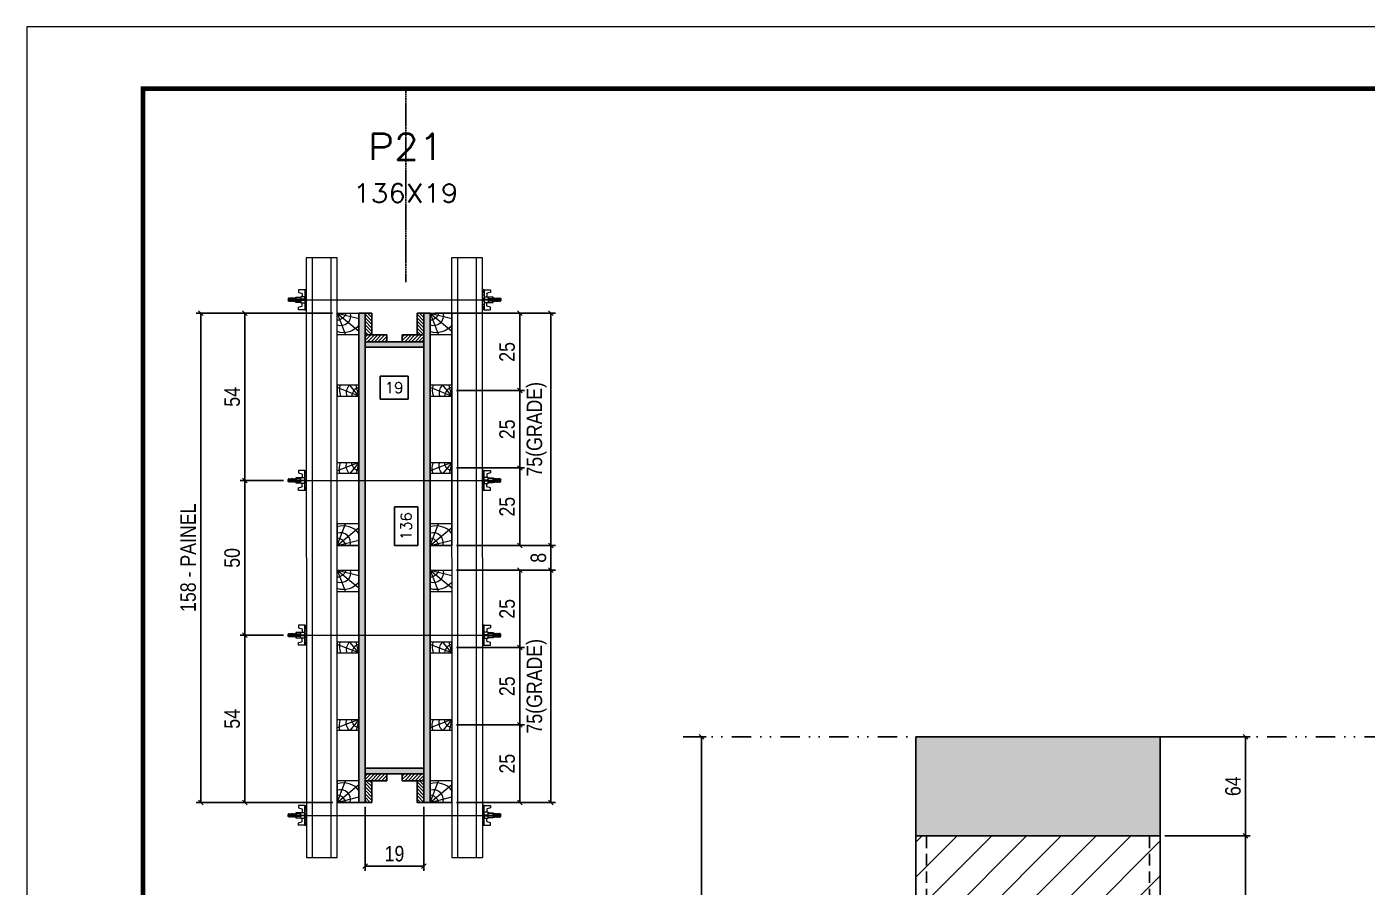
# Model space of a CAD drawing. Extents: x 808 to 7089, y -98 to 17032.
# Drawn here: x 3992 to 4858, y 10734 to 11290 of the extents above; entities that cross this region are included whole.
import ezdxf
from ezdxf.enums import TextEntityAlignment as Align

# ---------------------------------------------------------------- set-up
doc = ezdxf.new("R2010")
doc.units = 0
for name, pattern in [('DASHED', [0.75, 0.5, -0.25]), ('DIVIDE2', [0.625, 0.25, -0.125, 0, -0.125, 0, -0.125]), ('HIDDEN', [0.375, 0.25, -0.125])]:
    doc.linetypes.add(name, pattern=pattern)
for name, color, linetype in [('CHAPA', 1, 'Continuous'), ('COTA', 241, 'Continuous'), ('Cota Seção (2x)', 241, 'Continuous'), ('MEIO_PONT', 93, 'Continuous'), ('Nível', 160, 'Continuous'), ('Painéis', 200, 'Continuous'), ('SARRAFO', 251, 'Continuous'), ('Sarrafo de Pressão', 42, 'HIDDEN'), ('Texto de Titulo', 7, 'Continuous'), ('Texto Qtd Sarr', 242, 'Continuous')]:
    doc.layers.add(name, color=color, linetype=linetype)
for name, color, linetype, lineweight in [('Folhas', 255, 'Continuous', 9), ('Hachura', 251, 'Continuous', 9), ('Madeira', 126, 'Continuous', 18), ('Perfil Metálico', 224, 'Continuous', 18), ('REAPROVEITAMENTO', 251, 'Continuous', 9), ('SARRAFO DE PRESSAO', 251, 'DASHED', 9), ('Texto Seção', 7, 'Continuous', 15)]:
    doc.layers.add(name, color=color, linetype=linetype, lineweight=lineweight)
doc.styles.add('COTA TECNICA 2X', font='techl___.ttf', dxfattribs={"height": 10})
doc.styles.add('COTA TECNICA-50', font='techl___.ttf', dxfattribs={"height": 10})
doc.styles.add('ROMANS', font='romans.shx')
doc.dimstyles.new('COTA PAINEL-50', dxfattribs={"dimtxt": 10, "dimasz": 3, "dimexe": 3, "dimexo": 3, "dimgap": 3, "dimtad": 1, "dimdec": 1, "dimzin": 12, "dimdsep": 46, "dimtxsty": 'COTA TECNICA-50', "dimblk1": 'OBLIQUE', "dimblk2": 'OBLIQUE', "dimsah": 1, "dimcen": 0.9, "dimclrd": 4, "dimclre": 4, "dimclrt": 240, "dimadec": 1, "dimazin": 3, "dimtfac": 1, "dimtdec": 1, "dimtmove": 0, "dimatfit": 3, "dimfxl": 1, "dimtolj": 1, "dimtzin": 12, "dimarcsym": 0})
doc.dimstyles.new('SECAO PILAR', dxfattribs={"dimtxt": 10, "dimasz": 3, "dimexe": 3, "dimexo": 3, "dimgap": 3, "dimtad": 1, "dimdec": 1, "dimlfac": 0.5, "dimzin": 12, "dimdsep": 46, "dimtxsty": 'COTA TECNICA 2X', "dimblk1": 'OBLIQUE', "dimblk2": 'OBLIQUE', "dimsah": 1, "dimcen": 0.9, "dimclrd": 256, "dimclre": 256, "dimclrt": 256, "dimadec": 1, "dimazin": 3, "dimtfac": 1, "dimtdec": 1, "dimtmove": 0, "dimatfit": 3, "dimfxl": 1, "dimtolj": 1, "dimtzin": 12, "dimarcsym": 0})
doc.dimstyles.new('SECÇÃO 2', dxfattribs={"dimtxt": 7, "dimasz": 6, "dimexe": 0.18, "dimexo": 2, "dimgap": -4, "dimtad": 3, "dimdec": 1, "dimlfac": 0.5, "dimzin": 12, "dimdsep": 46, "dimtxsty": 'ROMANS', "dimblk": 'ARCHTICK', "dimcen": 0.09, "dimse1": 1, "dimse2": 1, "dimsd1": 1, "dimsd2": 1, "dimclrd": 180, "dimclre": 5, "dimclrt": 1, "dimadec": 0, "dimazin": 3, "dimtfac": 1, "dimtdec": 1, "dimtofl": 0, "dimtmove": 0, "dimatfit": 3, "dimldrblk": 'ARCHTICK', "dimfxl": 1, "dimtolj": 1, "dimtzin": 0, "dimarcsym": 0})
pattern_1 = [(135, (-18681.1517, 20228.5527), (-1.12253202, -1.12253202), [])]

# ---------------------------------------------------------------- blocks, each defined once
blk = doc.blocks.new('9999999999')
at = {"layer": 'Folhas'}
blk.add_lwpolyline([(98138.98, 34190.21), (99623.98, 34190.21), (99623.98, 35240.21), (98138.98, 35240.21)], close=True, dxfattribs=at)
at = {"layer": 'Folhas', "color": 30, "const_width": 3}
blk.add_lwpolyline([(98213.98, 34230.21), (99583.98, 34230.21), (99583.98, 35200.21), (98213.98, 35200.21)], close=True, dxfattribs=at)
blk = doc.blocks.new('*D738')
at = {"layer": 'Cota Seção (2x)', "color": 180, "lineweight": -2, "transparency": 16777216}
for p, q in [((4238.05, 11064.02), (4220.05, 11064.02)), ((4220.05, 11064.02), (4220.05, 11049.02)), ((4238.05, 11049.02), (4238.05, 11064.02)), ((4220.05, 11049.02), (4238.05, 11049.02))]:
    blk.add_line(p, q, dxfattribs=at)
at = {"layer": 'Defpoints', "color": 0, "transparency": 16777216}
for p in [(4210.26, 11065.28), (4248.26, 11065.28), (4210.26, 11045.02)]:
    blk.add_point(p, dxfattribs=at)
at = {"layer": 'Cota Seção (2x)', "color": 1, "transparency": 16777216, "insert": (4229.05, 11056.52), "char_height": 7, "attachment_point": 5, "style": 'ROMANS'}
blk.add_mtext('\\A1;19', dxfattribs=at)
blk = doc.blocks.new('_ArchTick')
at = {"color": 0, "linetype": 'ByBlock', "const_width": 0.15}
blk.add_lwpolyline([(-0.5, -0.5), (0.5, 0.5)], dxfattribs=at)
blk = doc.blocks.new('*D739')
at = {"layer": 'Cota Seção (2x)', "color": 180, "lineweight": -2, "transparency": 16777216}
for p, q in [((4244.26, 10979.54), (4229.26, 10979.54)), ((4229.26, 10979.54), (4229.26, 10954.54)), ((4244.26, 10954.54), (4244.26, 10979.54)), ((4229.26, 10954.54), (4244.26, 10954.54))]:
    blk.add_line(p, q, dxfattribs=at)
at = {"layer": 'Defpoints', "color": 0, "transparency": 16777216}
for p in [(4210.26, 11082.6), (4210.26, 10810.6), (4248.26, 10810.6)]:
    blk.add_point(p, dxfattribs=at)
at = {"layer": 'Cota Seção (2x)', "color": 1, "transparency": 16777216, "insert": (4236.76, 10967.04), "char_height": 7, "attachment_point": 5, "rotation": 90, "style": 'ROMANS'}
blk.add_mtext('\\A1;136', dxfattribs=at)
blk = doc.blocks.new('_Oblique')
at = {"color": 0, "linetype": 'ByBlock', "lineweight": -2}
blk.add_line((-0.5, -0.5), (0.5, 0.5), dxfattribs=at)
blk = doc.blocks.new('*D740')
at = {"layer": 'Cota Seção (2x)', "lineweight": -2, "transparency": 16777216}
for p, q in [((4189.27, 11104.6), (4101.1, 11104.6)), ((4104.1, 11104.6), (4104.1, 10788.6)), ((4189.31, 10788.6), (4101.1, 10788.6))]:
    blk.add_line(p, q, dxfattribs=at)
at = {"layer": 'Defpoints', "color": 0, "transparency": 16777216}
for p in [(4192.27, 11104.6), (4104.1, 10788.6), (4192.31, 10788.6)]:
    blk.add_point(p, dxfattribs=at)
at = {"layer": 'Cota Seção (2x)', "lineweight": -2, "transparency": 16777216, "xscale": 3, "yscale": 3, "zscale": 3}
for p, rotation in [((4104.1, 11104.6), 90), ((4104.1, 10788.6), 270)]:
    blk.add_blockref('_Oblique', p, dxfattribs=dict(at, rotation=rotation))
at = {"layer": 'Cota Seção (2x)', "transparency": 16777216, "insert": (4095.96, 10946.6), "char_height": 10, "attachment_point": 5, "rotation": 90, "style": 'COTA TECNICA 2X'}
blk.add_mtext('\\A1;158 - PAINEL', dxfattribs=at)
blk = doc.blocks.new('*D741')
at = {"layer": 'Cota Seção (2x)', "lineweight": -2, "transparency": 16777216}
for p, q in [((4189.26, 11104.6), (4129.52, 11104.6)), ((4132.52, 11104.6), (4132.52, 10996.53)), ((4157.49, 10996.53), (4129.52, 10996.53))]:
    blk.add_line(p, q, dxfattribs=at)
at = {"layer": 'Defpoints', "color": 0, "transparency": 16777216}
for p in [(4192.26, 11104.6), (4132.52, 10996.53), (4160.49, 10996.53)]:
    blk.add_point(p, dxfattribs=at)
at = {"layer": 'Cota Seção (2x)', "lineweight": -2, "transparency": 16777216, "xscale": 3, "yscale": 3, "zscale": 3}
for p, rotation in [((4132.52, 11104.6), 90), ((4132.52, 10996.53), 270)]:
    blk.add_blockref('_Oblique', p, dxfattribs=dict(at, rotation=rotation))
at = {"layer": 'Cota Seção (2x)', "transparency": 16777216, "insert": (4124.41, 11050.57), "char_height": 10, "attachment_point": 5, "rotation": 90, "style": 'COTA TECNICA 2X'}
blk.add_mtext('\\A1;54', dxfattribs=at)
blk = doc.blocks.new('*D742')
at = {"layer": 'Cota Seção (2x)', "lineweight": -2, "transparency": 16777216}
for p, q in [((4157.49, 10896.53), (4129.52, 10896.53)), ((4132.52, 10896.53), (4132.52, 10788.6)), ((4189.26, 10788.6), (4129.52, 10788.6))]:
    blk.add_line(p, q, dxfattribs=at)
at = {"layer": 'Defpoints', "color": 0, "transparency": 16777216}
for p in [(4160.49, 10896.53), (4132.52, 10788.6), (4192.26, 10788.6)]:
    blk.add_point(p, dxfattribs=at)
at = {"layer": 'Cota Seção (2x)', "lineweight": -2, "transparency": 16777216, "xscale": 3, "yscale": 3, "zscale": 3}
for p, rotation in [((4132.52, 10896.53), 90), ((4132.52, 10788.6), 270)]:
    blk.add_blockref('_Oblique', p, dxfattribs=dict(at, rotation=rotation))
at = {"layer": 'Cota Seção (2x)', "transparency": 16777216, "insert": (4124.41, 10842.57), "char_height": 10, "attachment_point": 5, "rotation": 90, "style": 'COTA TECNICA 2X'}
blk.add_mtext('\\A1;54', dxfattribs=at)
blk = doc.blocks.new('*D743')
at = {"layer": 'Cota Seção (2x)', "lineweight": -2, "transparency": 16777216}
for p, q in [((4255.26, 11104.6), (4313.18, 11104.6)), ((4310.18, 11104.6), (4310.18, 11054.6)), ((4269.26, 11054.6), (4313.18, 11054.6))]:
    blk.add_line(p, q, dxfattribs=at)
at = {"layer": 'Defpoints', "color": 0, "transparency": 16777216}
for p in [(4252.26, 11104.6), (4266.26, 11054.6), (4310.18, 11054.6)]:
    blk.add_point(p, dxfattribs=at)
at = {"layer": 'Cota Seção (2x)', "lineweight": -2, "transparency": 16777216, "xscale": 3, "yscale": 3, "zscale": 3}
for p, rotation in [((4310.18, 11104.6), 90), ((4310.18, 11054.6), 270)]:
    blk.add_blockref('_Oblique', p, dxfattribs=dict(at, rotation=rotation))
at = {"layer": 'Cota Seção (2x)', "transparency": 16777216, "insert": (4302.07, 11079.6), "char_height": 10, "attachment_point": 5, "rotation": 90, "style": 'COTA TECNICA 2X'}
blk.add_mtext('\\A1;25', dxfattribs=at)
blk = doc.blocks.new('titulo1')
at = {"layer": 'Defpoints', "color": 252, "linetype": 'HIDDEN', "ltscale": 2}
blk.add_line((0, 0), (0, 125), dxfattribs=at)
at = {"layer": 'Defpoints', "style": 'ROMANS', "oblique": 15}
blk.add_attdef('FOLHA', text='', height=10, dxfattribs=at).set_placement((0, 15.58), align=Align.MIDDLE_CENTER)
at = {"layer": 'Texto Qtd Sarr', "color": 3, "style": 'ROMANS', "oblique": 15}
for tag, height, p in [('TITULO', 17, (0, 71.45)), ('SEÇÃO', 12, (0, 41.55))]:
    blk.add_attdef(tag, text='', height=height, dxfattribs=at).set_placement(p, align=Align.MIDDLE_CENTER)
blk = doc.blocks.new('C')
at = {"layer": 'Hachura', "color": 0}
for p, q in [((0, 3.22), (0, -3.22)), ((0.45, 3.22), (0, 3.22)), ((0.46, 3.16), (0, 3.16)), ((0.46, 3.05), (0, 3.05)), ((0.46, 2.88), (0, 2.88)), ((0, 2.75), (0, -1.16)), ((0.46, 2.65), (0, 2.65)), ((0.46, 2.23), (0, 2.23)), ((0.46, 1.51), (0, 1.51)), ((0.39, 0.49), (0.17, 0.49)), ((0.45, -3.23), (0.45, 3.22)), ((0.45, 3.22), (2.58, 3.22)), ((1.74, 0.97), (0.45, 0.97)), ((1.45, 0.1), (0.45, 0.1)), ((1.35, 1.94), (1.35, 0.96)), ((2.58, 2.39), (1.47, 2.09)), ((1.74, -0.97), (1.74, 0.97)), ((1.74, 0.97), (1.74, 0.84)), ((1.74, 0.97), (1.74, 0.84)), ((1.74, 0.84), (3.35, 0.84)), ((3.35, 0.45), (1.74, 0.45)), ((2.58, 3.22), (2.58, 2.39)), ((3.32, 0.84), (3.32, -0.84)), ((3.35, 0.84), (3.35, -0.84)), ((3.68, 0.45), (3.35, 0.45)), ((3.84, -0.52), (3.35, 0.45)), ((3.35, 0.06), (3.67, -0.57)), ((3.68, 0.45), (4.16, -0.52)), ((3.72, 0.5), (4.25, -0.57)), ((4.37, -0.55), (3.83, 0.53)), ((4.15, 0.45), (3.93, 0.45)), ((4.42, -0.52), (3.93, 0.45)), ((4.15, 0.45), (4.26, 0.45)), ((4.26, 0.45), (4.74, -0.52)), ((4.3, 0.5), (4.83, -0.57)), ((4.95, -0.55), (4.41, 0.53)), ((4.51, 0.45), (4.84, 0.45)), ((5, -0.52), (4.51, 0.45)), ((4.84, 0.45), (5.32, -0.52)), ((4.88, 0.5), (5.41, -0.57)), ((5.53, -0.55), (4.99, 0.53)), ((5.58, -0.52), (5.09, 0.45)), ((5.42, 0.45), (5.09, 0.45)), ((5.58, -0.52), (5.09, 0.45)), ((5.42, 0.45), (5.74, -0.19)), ((5.46, 0.5), (5.74, -0.07)), ((5.74, 0.19), (5.57, 0.53)), ((5.74, 0.32), (5.68, 0.45)), ((5.68, 0.45), (5.74, 0.45)), ((5.74, 0.45), (5.9, 0.29)), ((5.74, 0.45), (5.74, -0.52)), ((5.9, -0.36), (5.9, 0.29)), ((0.45, 0), (0, 0)), ((0.46, -1.52), (0, -1.52)), ((0.46, -2.23), (0, -2.23)), ((0.46, -2.65), (0, -2.65)), ((0.46, -2.88), (0, -2.88)), ((0.46, -3.05), (0, -3.05)), ((0.46, -3.16), (0, -3.16)), ((0, -3.22), (2.57, -3.22)), ((0.08, -0.48), (0.29, -0.48)), ((0.29, -0.48), (0.4, -0.48)), ((0.45, 0), (0.45, -0.97)), ((0.45, -0.16), (1.45, -0.16)), ((0.45, -0.65), (0.45, -0.32)), ((0.45, -3.23), (0.45, -0.65)), ((0.45, -0.97), (1.74, -0.97)), ((1.35, -1.94), (1.35, -0.97)), ((2.58, -2.39), (1.47, -2.1)), ((3.35, -0.32), (1.74, -0.32)), ((3.35, -0.84), (1.74, -0.84)), ((2.58, -3.23), (2.58, -2.39)), ((3.35, -0.07), (3.58, -0.52)), ((3.35, -0.52), (3.58, -0.52)), ((3.84, -0.52), (4.16, -0.52)), ((4.42, -0.52), (4.74, -0.52)), ((4.63, -0.52), (4.74, -0.52)), ((5, -0.52), (5.32, -0.52)), ((5.58, -0.52), (5.74, -0.52)), ((5.74, -0.52), (5.9, -0.36)), ((5.74, -0.52), (5.74, -0.52))]:
    blk.add_line(p, q, dxfattribs=at)
for centre, radius, start, end in [((1.52, 1.94), 0.161, 104.7436, 180), ((1.44, -0.03), 0.129, 272.695, 87.305), ((3.81, 0.39), 0.143, 25.5688, 154.4312), ((4.39, 0.39), 0.143, 25.5688, 154.4312), ((4.97, 0.39), 0.143, 25.5688, 154.4312), ((5.55, 0.39), 0.143, 25.5688, 154.4312), ((0.17, -0.37), 0.174, 221.744, 317.8592), ((1.52, -1.94), 0.161, 180, 255.2564), ((3.71, -0.4), 0.174, 222.1408, 318.256), ((4.29, -0.4), 0.174, 222.1408, 318.256), ((4.87, -0.4), 0.174, 222.1408, 318.256), ((5.45, -0.4), 0.174, 222.1408, 318.256), ((5.61, -0.4), 0.174, 317.8592, 318.256)]:
    blk.add_arc(centre, radius, start, end, dxfattribs=at)
blk = doc.blocks.new('*D744')
at = {"layer": 'Cota Seção (2x)', "lineweight": -2, "transparency": 16777216}
for p, q in [((4157.49, 10996.53), (4129.52, 10996.53)), ((4132.52, 10996.53), (4132.52, 10896.53)), ((4157.49, 10896.53), (4129.52, 10896.53))]:
    blk.add_line(p, q, dxfattribs=at)
at = {"layer": 'Defpoints', "color": 0, "transparency": 16777216}
for p in [(4160.49, 10996.53), (4132.52, 10896.53), (4160.49, 10896.53)]:
    blk.add_point(p, dxfattribs=at)
at = {"layer": 'Cota Seção (2x)', "lineweight": -2, "transparency": 16777216, "xscale": 3, "yscale": 3, "zscale": 3}
for p, rotation in [((4132.52, 10996.53), 90), ((4132.52, 10896.53), 270)]:
    blk.add_blockref('_Oblique', p, dxfattribs=dict(at, rotation=rotation))
at = {"layer": 'Cota Seção (2x)', "transparency": 16777216, "insert": (4124.41, 10946.53), "char_height": 10, "attachment_point": 5, "rotation": 90, "style": 'COTA TECNICA 2X'}
blk.add_mtext('\\A1;50', dxfattribs=at)
blk = doc.blocks.new('PONTALETE')
at = {"layer": 'Madeira'}
for q in [(2.71, 7), (7, 5.76), (7, 1.74)]:
    blk.add_line((0, 0), q, dxfattribs=at)
blk.add_lwpolyline([(0, 0), (7, 0), (7, 7), (0, 7)], close=True, dxfattribs=at)
for centre, radius, start, end in [((2.04, 0.06), 6.23, 37.2818, 109.0913), ((1.09, 0.9), 3.19, 343.603, 109.9847), ((-0.21, -0.78), 3.09, 14.6322, 86.0383)]:
    blk.add_arc(centre, radius, start, end, dxfattribs=at)
blk = doc.blocks.new('MEIO PONTALETE')
at = {"layer": 'Madeira'}
for q in [(2.71, 7), (3.5, 2.88), (3.5, 0.87)]:
    blk.add_line((0, 0), q, dxfattribs=at)
blk.add_lwpolyline([(0, 0), (3.5, 0), (3.5, 7), (0, 7)], close=True, dxfattribs=at)
for centre, radius, start, end in [((2.04, 0.06), 6.23, 76.4499, 109.0913), ((1.09, 0.9), 3.19, 40.9063, 109.9847), ((-0.21, -0.78), 3.09, 14.6322, 86.0383)]:
    blk.add_arc(centre, radius, start, end, dxfattribs=at)
blk = doc.blocks.new('*D745')
at = {"layer": 'Cota Seção (2x)', "lineweight": -2, "transparency": 16777216}
for p, q in [((4269.26, 11054.6), (4313.18, 11054.6)), ((4310.18, 11054.6), (4310.18, 11004.6)), ((4269.26, 11004.6), (4313.18, 11004.6))]:
    blk.add_line(p, q, dxfattribs=at)
at = {"layer": 'Defpoints', "color": 0, "transparency": 16777216}
for p in [(4266.26, 11054.6), (4266.26, 11004.6), (4310.18, 11004.6)]:
    blk.add_point(p, dxfattribs=at)
at = {"layer": 'Cota Seção (2x)', "lineweight": -2, "transparency": 16777216, "xscale": 3, "yscale": 3, "zscale": 3}
for p, rotation in [((4310.18, 11054.6), 90), ((4310.18, 11004.6), 270)]:
    blk.add_blockref('_Oblique', p, dxfattribs=dict(at, rotation=rotation))
at = {"layer": 'Cota Seção (2x)', "transparency": 16777216, "insert": (4302.07, 11029.6), "char_height": 10, "attachment_point": 5, "rotation": 90, "style": 'COTA TECNICA 2X'}
blk.add_mtext('\\A1;25', dxfattribs=at)
blk = doc.blocks.new('*D746')
at = {"layer": 'Cota Seção (2x)', "lineweight": -2, "transparency": 16777216}
for p, q in [((4269.26, 11004.6), (4313.18, 11004.6)), ((4310.18, 11004.6), (4310.18, 10954.6)), ((4269.26, 10954.6), (4313.18, 10954.6))]:
    blk.add_line(p, q, dxfattribs=at)
at = {"layer": 'Defpoints', "color": 0, "transparency": 16777216}
for p in [(4266.26, 11004.6), (4266.26, 10954.6), (4310.18, 10954.6)]:
    blk.add_point(p, dxfattribs=at)
at = {"layer": 'Cota Seção (2x)', "lineweight": -2, "transparency": 16777216, "xscale": 3, "yscale": 3, "zscale": 3}
for p, rotation in [((4310.18, 11004.6), 90), ((4310.18, 10954.6), 270)]:
    blk.add_blockref('_Oblique', p, dxfattribs=dict(at, rotation=rotation))
at = {"layer": 'Cota Seção (2x)', "transparency": 16777216, "insert": (4302.07, 10979.6), "char_height": 10, "attachment_point": 5, "rotation": 90, "style": 'COTA TECNICA 2X'}
blk.add_mtext('\\A1;25', dxfattribs=at)
blk = doc.blocks.new('*D747')
at = {"layer": 'Cota Seção (2x)', "lineweight": -2, "transparency": 16777216}
for p, q in [((4269.26, 10938.6), (4313.18, 10938.6)), ((4310.18, 10938.6), (4310.18, 10888.6)), ((4269.26, 10888.6), (4313.18, 10888.6))]:
    blk.add_line(p, q, dxfattribs=at)
at = {"layer": 'Defpoints', "color": 0, "transparency": 16777216}
for p in [(4266.26, 10938.6), (4266.26, 10888.6), (4310.18, 10888.6)]:
    blk.add_point(p, dxfattribs=at)
at = {"layer": 'Cota Seção (2x)', "lineweight": -2, "transparency": 16777216, "xscale": 3, "yscale": 3, "zscale": 3}
for p, rotation in [((4310.18, 10938.6), 90), ((4310.18, 10888.6), 270)]:
    blk.add_blockref('_Oblique', p, dxfattribs=dict(at, rotation=rotation))
at = {"layer": 'Cota Seção (2x)', "transparency": 16777216, "insert": (4302.07, 10913.6), "char_height": 10, "attachment_point": 5, "rotation": 90, "style": 'COTA TECNICA 2X'}
blk.add_mtext('\\A1;25', dxfattribs=at)
blk = doc.blocks.new('*D748')
at = {"layer": 'Cota Seção (2x)', "lineweight": -2, "transparency": 16777216}
for p, q in [((4269.26, 10888.6), (4313.18, 10888.6)), ((4310.18, 10888.6), (4310.18, 10838.6)), ((4269.26, 10838.6), (4313.18, 10838.6))]:
    blk.add_line(p, q, dxfattribs=at)
at = {"layer": 'Defpoints', "color": 0, "transparency": 16777216}
for p in [(4266.26, 10888.6), (4266.26, 10838.6), (4310.18, 10838.6)]:
    blk.add_point(p, dxfattribs=at)
at = {"layer": 'Cota Seção (2x)', "lineweight": -2, "transparency": 16777216, "xscale": 3, "yscale": 3, "zscale": 3}
for p, rotation in [((4310.18, 10888.6), 90), ((4310.18, 10838.6), 270)]:
    blk.add_blockref('_Oblique', p, dxfattribs=dict(at, rotation=rotation))
at = {"layer": 'Cota Seção (2x)', "transparency": 16777216, "insert": (4302.07, 10863.6), "char_height": 10, "attachment_point": 5, "rotation": 90, "style": 'COTA TECNICA 2X'}
blk.add_mtext('\\A1;25', dxfattribs=at)
blk = doc.blocks.new('*D749')
at = {"layer": 'Cota Seção (2x)', "lineweight": -2, "transparency": 16777216}
for p, q in [((4269.26, 10838.6), (4313.18, 10838.6)), ((4310.18, 10838.6), (4310.18, 10788.6)), ((4269.25, 10788.6), (4313.18, 10788.6))]:
    blk.add_line(p, q, dxfattribs=at)
at = {"layer": 'Defpoints', "color": 0, "transparency": 16777216}
for p in [(4266.26, 10838.6), (4266.25, 10788.6), (4310.18, 10788.6)]:
    blk.add_point(p, dxfattribs=at)
at = {"layer": 'Cota Seção (2x)', "lineweight": -2, "transparency": 16777216, "xscale": 3, "yscale": 3, "zscale": 3}
for p, rotation in [((4310.18, 10838.6), 90), ((4310.18, 10788.6), 270)]:
    blk.add_blockref('_Oblique', p, dxfattribs=dict(at, rotation=rotation))
at = {"layer": 'Cota Seção (2x)', "transparency": 16777216, "insert": (4302.07, 10813.6), "char_height": 10, "attachment_point": 5, "rotation": 90, "style": 'COTA TECNICA 2X'}
blk.add_mtext('\\A1;25', dxfattribs=at)
blk = doc.blocks.new('*D750')
at = {"layer": 'Cota Seção (2x)', "lineweight": -2, "transparency": 16777216}
for p, q in [((4269.23, 10938.6), (4333.38, 10938.6)), ((4330.38, 10788.6), (4330.38, 10938.6)), ((4269.25, 10788.6), (4333.38, 10788.6))]:
    blk.add_line(p, q, dxfattribs=at)
at = {"layer": 'Defpoints', "color": 0, "transparency": 16777216}
for p in [(4266.23, 10938.6), (4330.38, 10938.6), (4266.25, 10788.6)]:
    blk.add_point(p, dxfattribs=at)
at = {"layer": 'Cota Seção (2x)', "lineweight": -2, "transparency": 16777216, "xscale": 3, "yscale": 3, "zscale": 3}
for p, rotation in [((4330.38, 10938.6), 90), ((4330.38, 10788.6), 270)]:
    blk.add_blockref('_Oblique', p, dxfattribs=dict(at, rotation=rotation))
at = {"layer": 'Cota Seção (2x)', "transparency": 16777216, "insert": (4321.16, 10863.6), "char_height": 10, "attachment_point": 5, "rotation": 90, "style": 'COTA TECNICA 2X'}
blk.add_mtext('\\A1;75(GRADE)', dxfattribs=at)
blk = doc.blocks.new('*D751')
at = {"layer": 'Cota Seção (2x)', "lineweight": -2, "transparency": 16777216}
for p, q in [((4269.26, 11104.6), (4333.38, 11104.6)), ((4330.38, 10954.6), (4330.38, 11104.6)), ((4269.26, 10954.6), (4333.38, 10954.6))]:
    blk.add_line(p, q, dxfattribs=at)
at = {"layer": 'Defpoints', "color": 0, "transparency": 16777216}
for p in [(4266.26, 11104.6), (4330.38, 11104.6), (4266.26, 10954.6)]:
    blk.add_point(p, dxfattribs=at)
at = {"layer": 'Cota Seção (2x)', "lineweight": -2, "transparency": 16777216, "xscale": 3, "yscale": 3, "zscale": 3}
for p, rotation in [((4330.38, 11104.6), 90), ((4330.38, 10954.6), 270)]:
    blk.add_blockref('_Oblique', p, dxfattribs=dict(at, rotation=rotation))
at = {"layer": 'Cota Seção (2x)', "transparency": 16777216, "insert": (4321.16, 11029.6), "char_height": 10, "attachment_point": 5, "rotation": 90, "style": 'COTA TECNICA 2X'}
blk.add_mtext('\\A1;75(GRADE)', dxfattribs=at)
blk = doc.blocks.new('*D752')
at = {"layer": 'Cota Seção (2x)', "lineweight": -2, "transparency": 16777216}
for p, q in [((4210.26, 10785.6), (4210.26, 10744.3)), ((4248.26, 10785.6), (4248.26, 10744.3)), ((4210.26, 10747.3), (4248.26, 10747.3))]:
    blk.add_line(p, q, dxfattribs=at)
at = {"layer": 'Defpoints', "color": 0, "transparency": 16777216}
for p in [(4210.26, 10788.6), (4248.26, 10788.6), (4248.26, 10747.3)]:
    blk.add_point(p, dxfattribs=at)
at = {"layer": 'Cota Seção (2x)', "lineweight": -2, "transparency": 16777216, "xscale": 3, "yscale": 3, "zscale": 3, "rotation": 180}
blk.add_blockref('_Oblique', (4210.26, 10747.3), dxfattribs=at)
at = {"layer": 'Cota Seção (2x)', "lineweight": -2, "transparency": 16777216, "xscale": 3, "yscale": 3, "zscale": 3}
blk.add_blockref('_Oblique', (4248.26, 10747.3), dxfattribs=at)
at = {"layer": 'Cota Seção (2x)', "transparency": 16777216, "insert": (4229.26, 10755.39), "char_height": 10, "attachment_point": 5, "style": 'COTA TECNICA 2X'}
blk.add_mtext('\\A1;19', dxfattribs=at)
blk = doc.blocks.new('*D753')
at = {"layer": 'Cota Seção (2x)', "lineweight": -2, "transparency": 16777216}
for p, q in [((4269.26, 10954.6), (4333.38, 10954.6)), ((4330.38, 10954.6), (4330.38, 10938.6)), ((4269.26, 10938.6), (4333.38, 10938.6))]:
    blk.add_line(p, q, dxfattribs=at)
at = {"layer": 'Defpoints', "color": 0, "transparency": 16777216}
for p in [(4266.26, 10954.6), (4266.26, 10938.6), (4330.38, 10938.6)]:
    blk.add_point(p, dxfattribs=at)
at = {"layer": 'Cota Seção (2x)', "lineweight": -2, "transparency": 16777216, "xscale": 3, "yscale": 3, "zscale": 3}
for p, rotation in [((4330.38, 10954.6), 90), ((4330.38, 10938.6), 270)]:
    blk.add_blockref('_Oblique', p, dxfattribs=dict(at, rotation=rotation))
at = {"layer": 'Cota Seção (2x)', "transparency": 16777216, "insert": (4322.28, 10946.6), "char_height": 10, "attachment_point": 5, "rotation": 90, "style": 'COTA TECNICA 2X'}
blk.add_mtext('\\A1;8', dxfattribs=at)
blk = doc.blocks.new('*D754')
at = {"layer": 'COTA', "color": 4, "lineweight": -2, "transparency": 16777216}
for p, q in [((4418.71, 10831.02), (4430.57, 10831.02)), ((4427.57, 10545.02), (4427.57, 10831.02)), ((4418.71, 10545.02), (4430.57, 10545.02))]:
    blk.add_line(p, q, dxfattribs=at)
at = {"layer": 'Defpoints', "color": 0, "transparency": 16777216}
for p in [(4415.71, 10831.02), (4427.57, 10831.02), (4415.71, 10545.02)]:
    blk.add_point(p, dxfattribs=at)
at = {"layer": 'COTA', "color": 4, "lineweight": -2, "transparency": 16777216, "xscale": 3, "yscale": 3, "zscale": 3}
for p, rotation in [((4427.57, 10831.02), 90), ((4427.57, 10545.02), 270)]:
    blk.add_blockref('_Oblique', p, dxfattribs=dict(at, rotation=rotation))
at = {"layer": 'COTA', "color": 240, "transparency": 16777216, "insert": (4419.44, 10688.02), "char_height": 10, "attachment_point": 5, "rotation": 90, "style": 'COTA TECNICA-50'}
blk.add_mtext('\\A1;286', dxfattribs=at)
blk = doc.blocks.new('*D724')
at = {"layer": 'COTA', "color": 4, "lineweight": -2, "transparency": 16777216}
for p, q in [((4727.12, 10767.02), (4782.2, 10767.02)), ((4779.2, 10669.02), (4779.2, 10767.02)), ((4727.12, 10669.02), (4782.2, 10669.02))]:
    blk.add_line(p, q, dxfattribs=at)
at = {"layer": 'Defpoints', "color": 0, "transparency": 16777216}
for p in [(4724.12, 10767.02), (4779.2, 10767.02), (4724.12, 10669.02)]:
    blk.add_point(p, dxfattribs=at)
at = {"layer": 'COTA', "color": 4, "lineweight": -2, "transparency": 16777216, "xscale": 3, "yscale": 3, "zscale": 3}
for p, rotation in [((4779.2, 10767.02), 90), ((4779.2, 10669.02), 270)]:
    blk.add_blockref('_Oblique', p, dxfattribs=dict(at, rotation=rotation))
at = {"layer": 'COTA', "color": 240, "transparency": 16777216, "insert": (4771.1, 10718.02), "char_height": 10, "attachment_point": 5, "rotation": 90, "style": 'COTA TECNICA-50'}
blk.add_mtext('\\A1;98', dxfattribs=at)
blk = doc.blocks.new('*D725')
at = {"layer": 'COTA', "color": 4, "lineweight": -2, "transparency": 16777216}
for p, q in [((4693.12, 10831.02), (4782.2, 10831.02)), ((4779.2, 10767.02), (4779.2, 10831.02)), ((4727.12, 10767.02), (4782.2, 10767.02))]:
    blk.add_line(p, q, dxfattribs=at)
at = {"layer": 'Defpoints', "color": 0, "transparency": 16777216}
for p in [(4690.12, 10831.02), (4779.2, 10831.02), (4724.12, 10767.02)]:
    blk.add_point(p, dxfattribs=at)
at = {"layer": 'COTA', "color": 4, "lineweight": -2, "transparency": 16777216, "xscale": 3, "yscale": 3, "zscale": 3}
for p, rotation in [((4779.2, 10831.02), 90), ((4779.2, 10767.02), 270)]:
    blk.add_blockref('_Oblique', p, dxfattribs=dict(at, rotation=rotation))
at = {"layer": 'COTA', "color": 240, "transparency": 16777216, "insert": (4771.1, 10799.02), "char_height": 10, "attachment_point": 5, "rotation": 90, "style": 'COTA TECNICA-50'}
blk.add_mtext('\\A1;64', dxfattribs=at)

msp = doc.modelspace()

# ---------------------------------------------------------------- hatches: boundary and pattern name
at = {"layer": 'COTA', "linetype": 'ByBlock'}
h = msp.add_hatch(dxfattribs=at)
h.set_pattern_fill('AR-CONC', color=256, scale=0.03)
h.set_pattern_definition([(50, (-3812.9673, 6719.023), (5.46554, -0.4781726), [0.5715, -6.2865]), (355, (-3812.9673, 6719.023), (-1.0573026, 5.7317054), [0.4572, -5.0292175]), (100.451445, (-3812.512, 6718.983), (4.4082374, 5.2535326), [0.4857003, -5.3427073]), (46.1842, (-3812.9673, 6720.547), (8.132371, -1.26127), [0.85725, -9.42975]), (96.63556, (-3812.29, 6720.442), (7.122124, 7.422784), [0.728551, -8.014068]), (351.18415, (-3812.967, 6720.547), (7.122124, 7.422784), [0.685799, -7.543792]), (21, (-3812.2053, 6720.166), (4.5484317, -3.067956), [0.5715, -6.2865]), (326, (-3812.2053, 6720.166), (1.854061, 5.525639), [0.4572, -5.0292]), (71.451445, (-3811.8263, 6719.9104), (6.4024926, 2.457683), [0.4857003, -5.342698]), (37.5, (-3812.9673, 6719.023), (0.0926581, 2.53665117), [0, -4.96824, 0, -5.1054, 0, -5.04825]), (7.5, (-3812.9673, 6719.023), (2.0045899, 3.00541724), [0, -2.91084, 0, -4.85394, 0, -1.92405]), (327.5, (-3814.6666, 6719.023), (4.06771786, -0.1718623), [0, -1.905, 0, -5.9436, 0, -7.8867]), (317.5, (-3815.4286, 6719.023), (4.4438754, 0.7627947), [0, -2.4765, 0, -3.94716, 0, -5.6007])])
h.paths.add_polyline_path([(4566.12, 10831.02), (4566.12, 10767.02), (4724.12, 10767.02), (4724.12, 10831.02)])
at = {"layer": 'Hachura'}
h = msp.add_hatch(color=256, dxfattribs=at)
h.dxf.hatch_style = 1
h.paths.add_polyline_path([(4210.26, 10788.6), (4206.26, 10788.6), (4206.26, 11104.6), (4210.26, 11104.6)])
h = msp.add_hatch(dxfattribs=at)
h.set_pattern_fill('ANSI31', color=256, scale=0.5, angle=90, style=0)
h.set_pattern_definition(pattern_1)
h.paths.add_polyline_path([(4210.26, 11090.6), (4214.66, 11090.6), (4214.66, 11104.6), (4210.26, 11104.6)])
h = msp.add_hatch(dxfattribs=at)
h.set_pattern_fill('ANSI31', color=256, scale=0.5, angle=90, style=0)
h.set_pattern_definition(pattern_1)
h.paths.add_polyline_path([(4248.26, 11090.6), (4243.86, 11090.6), (4243.86, 11104.6), (4248.26, 11104.6)])
h = msp.add_hatch(color=256, dxfattribs=at)
h.dxf.hatch_style = 1
h.paths.add_polyline_path([(4248.26, 10788.6), (4252.26, 10788.6), (4252.26, 11104.6), (4248.26, 11104.6)])
h = msp.add_hatch(dxfattribs=at)
h.set_pattern_fill('ANSI31', color=256, scale=0.5, angle=540, style=0)
h.set_pattern_definition([(225, (-5278.6954, -11838.8073), (1.12253202, -1.12253202), [])])
h.paths.add_polyline_path([(4210.26, 11090.6), (4210.26, 11086.2), (4224.26, 11086.2), (4224.26, 11090.6)])
h = msp.add_hatch(dxfattribs=at)
h.set_pattern_fill('ANSI31', color=256, scale=0.5, angle=540, style=0)
h.set_pattern_definition([(225, (-5254.6954, -11838.8073), (1.12253202, -1.12253202), [])])
h.paths.add_polyline_path([(4234.26, 11090.6), (4234.26, 11086.2), (4248.26, 11086.2), (4248.26, 11090.6)])
h = msp.add_hatch(color=256, dxfattribs=at)
h.dxf.hatch_style = 1
h.paths.add_polyline_path([(4210.26, 11086.2), (4210.26, 11082.6), (4248.26, 11082.6), (4248.26, 11086.2)])
h = msp.add_hatch(color=256, dxfattribs=at)
h.dxf.hatch_style = 1
h.paths.add_polyline_path([(4210.26, 10810.6), (4210.26, 10807), (4248.26, 10807), (4248.26, 10810.6)])
h = msp.add_hatch(dxfattribs=at)
h.set_pattern_fill('ANSI31', color=256, scale=0.5, angle=540, style=0)
h.set_pattern_definition([(225, (-5278.6954, -12122.4073), (1.12253202, -1.12253202), [])])
h.paths.add_polyline_path([(4210.26, 10807), (4210.26, 10802.6), (4224.26, 10802.6), (4224.26, 10807)])
h = msp.add_hatch(dxfattribs=at)
h.set_pattern_fill('ANSI31', color=256, scale=0.5, angle=90, style=0)
h.set_pattern_definition([(135, (-18681.1517, 20291.5527), (-1.12253202, -1.12253202), [])])
h.paths.add_polyline_path([(4210.26, 10802.6), (4214.66, 10802.6), (4214.66, 10788.6), (4210.26, 10788.6)])
h = msp.add_hatch(dxfattribs=at)
h.set_pattern_fill('ANSI31', color=256, scale=0.5, angle=540, style=0)
h.set_pattern_definition([(225, (-5254.6954, -12122.4073), (1.12253202, -1.12253202), [])])
h.paths.add_polyline_path([(4234.26, 10807), (4234.26, 10802.6), (4248.26, 10802.6), (4248.26, 10807)])
h = msp.add_hatch(dxfattribs=at)
h.set_pattern_fill('ANSI31', color=256, scale=0.5, angle=90, style=0)
h.set_pattern_definition([(135, (-18681.1517, 19926.5527), (-1.12253202, -1.12253202), [])])
h.paths.add_polyline_path([(4248.26, 10788.6), (4243.86, 10788.6), (4243.86, 10802.6), (4248.26, 10802.6)])
at = {"layer": 'REAPROVEITAMENTO', "linetype": 'ByBlock'}
h = msp.add_hatch(dxfattribs=at)
h.set_pattern_fill('ANSI31', color=256, scale=5, style=2)
h.set_pattern_definition([(45, (975.945, 1492.612), (-11.22532, 11.22532), [])])
h.paths.add_polyline_path([(4724.12, 10767.02), (4566.12, 10767.02), (4566.12, 10547.02), (4724.12, 10547.02)])

# ---------------------------------------------------------------- linework, layer by layer
at = {"layer": 'CHAPA'}
for points in [[(4210.26, 10788.6), (4206.26, 10788.6), (4206.26, 11104.6), (4210.26, 11104.6)], [(4248.26, 10788.6), (4252.26, 10788.6), (4252.26, 11104.6), (4248.26, 11104.6)], [(4210.26, 11086.2), (4210.26, 11082.6), (4248.26, 11082.6), (4248.26, 11086.2)], [(4210.26, 10810.6), (4210.26, 10807), (4248.26, 10807), (4248.26, 10810.6)]]:
    msp.add_lwpolyline(points, close=True, dxfattribs=at)
at = {"layer": 'COTA', "linetype": 'ByBlock'}
for p, q in [((4566.12, 10831.02), (4566.12, 10831.02)), ((4566.12, 10767.02), (4566.12, 10831.02)), ((4566.12, 10831.02), (4724.12, 10831.02)), ((4724.12, 10767.02), (4724.12, 10831.02))]:
    msp.add_line(p, q, dxfattribs=at)
at = {"layer": 'Hachura'}
for p, q in [((4161.49, 11113.29), (4293.23, 11113.29)), ((4161.49, 10996.6), (4293.23, 10996.6)), ((4161.49, 10896.6), (4293.23, 10896.6)), ((4161.49, 10780.21), (4293.23, 10780.21))]:
    msp.add_line(p, q, dxfattribs=at)
at = {"layer": 'Madeira'}
for points in [[(4192.26, 11104.6), (4206.26, 11104.6), (4206.26, 10954.6), (4192.26, 10954.6)], [(4252.26, 11104.6), (4266.26, 11104.6), (4266.26, 10954.6), (4252.26, 10954.6)], [(4192.26, 10938.6), (4206.26, 10938.6), (4206.26, 10788.6), (4192.26, 10788.6)], [(4252.26, 10938.6), (4266.26, 10938.6), (4266.26, 10788.6), (4252.26, 10788.6)]]:
    msp.add_lwpolyline(points, close=True, dxfattribs=at)
at = {"layer": 'MEIO_PONT'}
for points in [[(4206.26, 10788.6), (4192.26, 10788.6), (4192.26, 10788.6), (4206.26, 10788.6)], [(4266.26, 10788.6), (4252.26, 10788.6), (4252.26, 10788.6), (4266.26, 10788.6)]]:
    msp.add_lwpolyline(points, close=True, dxfattribs=at)
at = {"layer": 'Nível', "color": 4, "linetype": 'DIVIDE2', "ltscale": 50}
msp.add_line((4415.71, 10831.02), (5436.67, 10831.02), dxfattribs=at)
at = {"layer": 'Painéis'}
msp.add_lwpolyline([(4566.12, 10767.02), (4724.12, 10767.02), (4724.12, 10669.02), (4566.12, 10669.02)], close=True, dxfattribs=at)
at = {"layer": 'Perfil Metálico'}
for p, q in [((4176.26, 10752.88), (4176.26, 11140.32)), ((4188.26, 10752.88), (4188.26, 11140.32)), ((4270.2, 10752.88), (4270.2, 11140.32)), ((4282.2, 10752.88), (4282.2, 11140.32))]:
    msp.add_line(p, q, dxfattribs=at)
for points in [[(4192.26, 11140.32), (4172.26, 11140.32), (4172.32, 10752.88), (4192.32, 10752.88)], [(4266.26, 10752.88), (4286.26, 10752.88), (4286.2, 11140.32), (4266.2, 11140.32)]]:
    msp.add_lwpolyline(points, close=True, dxfattribs=at)
at = {"layer": 'SARRAFO'}
for points in [[(4214.66, 11104.6), (4214.66, 11090.6), (4210.26, 11090.6), (4210.26, 11104.6)], [(4214.66, 11104.6), (4214.66, 11090.6), (4210.26, 11090.6), (4210.26, 11104.6)], [(4243.86, 11104.6), (4243.86, 11090.6), (4248.26, 11090.6), (4248.26, 11104.6)], [(4243.86, 11104.6), (4243.86, 11090.6), (4248.26, 11090.6), (4248.26, 11104.6)], [(4224.26, 11086.2), (4210.26, 11086.2), (4210.26, 11090.6), (4224.26, 11090.6)], [(4224.26, 11086.2), (4210.26, 11086.2), (4210.26, 11090.6), (4224.26, 11090.6)], [(4248.26, 11086.2), (4234.26, 11086.2), (4234.26, 11090.6), (4248.26, 11090.6)], [(4248.26, 11086.2), (4234.26, 11086.2), (4234.26, 11090.6), (4248.26, 11090.6)], [(4224.26, 10802.6), (4210.26, 10802.6), (4210.26, 10807), (4224.26, 10807)], [(4224.26, 10802.6), (4210.26, 10802.6), (4210.26, 10807), (4224.26, 10807)], [(4214.66, 10788.6), (4214.66, 10802.6), (4210.26, 10802.6), (4210.26, 10788.6)], [(4214.66, 10788.6), (4214.66, 10802.6), (4210.26, 10802.6), (4210.26, 10788.6)], [(4248.26, 10802.6), (4234.26, 10802.6), (4234.26, 10807), (4248.26, 10807)], [(4248.26, 10802.6), (4234.26, 10802.6), (4234.26, 10807), (4248.26, 10807)], [(4243.86, 10802.6), (4243.86, 10788.6), (4248.26, 10788.6), (4248.26, 10802.6)], [(4243.86, 10802.6), (4243.86, 10788.6), (4248.26, 10788.6), (4248.26, 10802.6)]]:
    msp.add_lwpolyline(points, close=True, dxfattribs=at)
at = {"layer": 'Sarrafo de Pressão', "ltscale": 30}
for p, q in [((4573.12, 10669.02), (4573.12, 10767.02)), ((4717.12, 10669.02), (4717.12, 10767.02))]:
    msp.add_line(p, q, dxfattribs=at)

# ---------------------------------------------------------------- block references
at = {"layer": 'Hachura', "linetype": 'Continuous', "yscale": 2, "zscale": 2, "rotation": 180}
for p, xscale in [((4172.29, 11113.29), 2), ((4286.23, 11113.28), -2)]:
    msp.add_blockref('C', p, dxfattribs=dict(at, xscale=xscale))
at = {"layer": 'Hachura', "linetype": 'Continuous', "yscale": 2, "zscale": 2}
for p, xscale in [((4172.29, 10996.6), -2), ((4286.23, 10996.61), 2), ((4172.29, 10896.6), -2), ((4286.23, 10896.61), 2), ((4172.29, 10780.21), -2), ((4286.23, 10780.22), 2)]:
    msp.add_blockref('C', p, dxfattribs=dict(at, xscale=xscale))
at = {"layer": 'MEIO_PONT'}
for name, p, xscale, yscale, zscale, rotation in [('PONTALETE', (4192.26, 11104.6), -2, 2, 2, 180), ('PONTALETE', (4252.26, 11104.6), -2, 2, 2, 180), ('MEIO PONTALETE', (4206.26, 11051.1), 1.999999997962732, 1.999999997962732, 1.999999997962732, 89.99999999999997), ('MEIO PONTALETE', (4266.26, 11051.1), 1.999999997962732, 1.999999997962732, 1.999999997962732, 89.99999999999997), ('MEIO PONTALETE', (4206.26, 11008.1), -1.999999997962732, 1.999999997962732, 1.999999997962732, 90), ('MEIO PONTALETE', (4266.26, 11008.1), -1.999999997962732, 1.999999997962732, 1.999999997962732, 90), ('PONTALETE', (4192.26, 10938.6), -2, 2, 2, 180), ('PONTALETE', (4252.26, 10938.6), -2, 2, 2, 180), ('MEIO PONTALETE', (4206.26, 10885.1), 1.999999997962732, 1.999999997962732, 1.999999997962732, 89.99999999999997), ('MEIO PONTALETE', (4266.26, 10885.1), 1.999999997962732, 1.999999997962732, 1.999999997962732, 89.99999999999997), ('MEIO PONTALETE', (4206.26, 10842.1), -1.999999997962732, 1.999999997962732, 1.999999997962732, 90), ('MEIO PONTALETE', (4266.26, 10842.1), -1.999999997962732, 1.999999997962732, 1.999999997962732, 90)]:
    msp.add_blockref(name, p, dxfattribs=dict(at, xscale=xscale, yscale=yscale, zscale=zscale, rotation=rotation))
at = {"layer": 'MEIO_PONT', "xscale": 2, "yscale": 2, "zscale": 2}
for p in [(4192.26, 10954.6), (4252.26, 10954.6), (4192.26, 10788.6), (4252.26, 10788.6)]:
    msp.add_blockref('PONTALETE', p, dxfattribs=at)
at = {"layer": 'SARRAFO DE PRESSAO', "color": 6, "linetype": 'ByBlock'}
msp.add_blockref('9999999999', (-94147.31, -23950.6), dxfattribs=at)
at = {"layer": 'Texto Seção'}
ref = msp.add_blockref('titulo1', (4236.58, 11124.6), dxfattribs=at)
ref.add_attrib('TITULO', 'P21', dxfattribs={"layer": 'Texto de Titulo', "color": 7, "height": 17, "style": 'ROMANS', "width": 1.1}).set_placement((4236.58, 11212.1), align=Align.MIDDLE_CENTER)
ref.add_attrib('SEÇÃO', '136X19', dxfattribs={"layer": 'Texto de Titulo', "color": 7, "height": 12, "style": 'ROMANS', "width": 1.1}).set_placement((4236.58, 11182.1), align=Align.MIDDLE_CENTER)

# ---------------------------------------------------------------- dimensions: what is measured, and where the dimension line sits
at = {"layer": 'COTA'}
for base, p1, p2, picture, middle in [((4427.57, 10831.02), (4415.71, 10545.02), (4415.71, 10831.02), '*D754', (4419.44, 10688.02)), ((4779.2, 10831.02), (4724.12, 10767.02), (4690.12, 10831.02), '*D725', (4771.1, 10799.02)), ((4779.2, 10767.02), (4724.12, 10669.02), (4724.12, 10767.02), '*D724', (4771.1, 10718.02))]:
    dim = msp.add_linear_dim(base=base, p1=p1, p2=p2, angle=90, dimstyle='COTA PAINEL-50', dxfattribs=at)
    dim.commit()
    dim.dimension.update_dxf_attribs({"geometry": picture, "text_midpoint": middle})
at = {"layer": 'Cota Seção (2x)', "color": 241}
for base, p1, p2, text, picture, middle in [((4104.1, 10788.6), (4192.27, 11104.6), (4192.31, 10788.6), '<> - PAINEL', '*D740', (4095.96, 10946.6)), ((4330.38, 11104.6), (4266.26, 10954.6), (4266.26, 11104.6), '<>(GRADE)', '*D751', (4321.16, 11029.6)), ((4330.38, 10938.6), (4266.25, 10788.6), (4266.23, 10938.6), '<>(GRADE)', '*D750', (4321.16, 10863.6))]:
    dim = msp.add_linear_dim(base=base, p1=p1, p2=p2, angle=270, text=text, dimstyle='SECAO PILAR', dxfattribs=at)
    dim.commit()
    dim.dimension.update_dxf_attribs({"geometry": picture, "text_midpoint": middle})
for base, p1, p2, picture, middle in [((4132.52, 10996.53), (4192.26, 11104.6), (4160.49, 10996.53), '*D741', (4124.41, 11050.57)), ((4310.18, 11054.6), (4252.26, 11104.6), (4266.26, 11054.6), '*D743', (4302.07, 11079.6)), ((4310.18, 11004.6), (4266.26, 11054.6), (4266.26, 11004.6), '*D745', (4302.07, 11029.6)), ((4310.18, 10954.6), (4266.26, 11004.6), (4266.26, 10954.6), '*D746', (4302.07, 10979.6)), ((4132.52, 10896.53), (4160.49, 10996.53), (4160.49, 10896.53), '*D744', (4124.41, 10946.53)), ((4330.38, 10938.6), (4266.26, 10954.6), (4266.26, 10938.6), '*D753', (4322.28, 10946.6)), ((4310.18, 10888.6), (4266.26, 10938.6), (4266.26, 10888.6), '*D747', (4302.07, 10913.6)), ((4132.52, 10788.6), (4160.49, 10896.53), (4192.26, 10788.6), '*D742', (4124.41, 10842.57)), ((4310.18, 10838.6), (4266.26, 10888.6), (4266.26, 10838.6), '*D748', (4302.07, 10863.6)), ((4310.18, 10788.6), (4266.26, 10838.6), (4266.25, 10788.6), '*D749', (4302.07, 10813.6))]:
    dim = msp.add_linear_dim(base=base, p1=p1, p2=p2, angle=270, dimstyle='SECAO PILAR', dxfattribs=at)
    dim.commit()
    dim.dimension.update_dxf_attribs({"geometry": picture, "text_midpoint": middle})
for base, p1, p2, angle, picture, middle in [((4248.26, 10810.6), (4210.26, 11082.6), (4210.26, 10810.6), 270, '*D739', (4248.26, 10967.04)), ((4210.26, 11045.02), (4248.26, 11065.28), (4210.26, 11065.28), 180, '*D738', (4229.05, 11045.02))]:
    dim = msp.add_linear_dim(base=base, p1=p1, p2=p2, angle=angle, dimstyle='SECÇÃO 2', dxfattribs=at)
    dim.commit()
    dim.dimension.update_dxf_attribs({"geometry": picture, "text_midpoint": middle, "dimtype": 160})
dim = msp.add_linear_dim(base=(4248.26, 10747.3), p1=(4210.26, 10788.6), p2=(4248.26, 10788.6), dimstyle='SECAO PILAR', dxfattribs=at)
dim.commit()
dim.dimension.update_dxf_attribs({"geometry": '*D752', "text_midpoint": (4229.26, 10755.39)})

doc.saveas('drawing.dxf')
